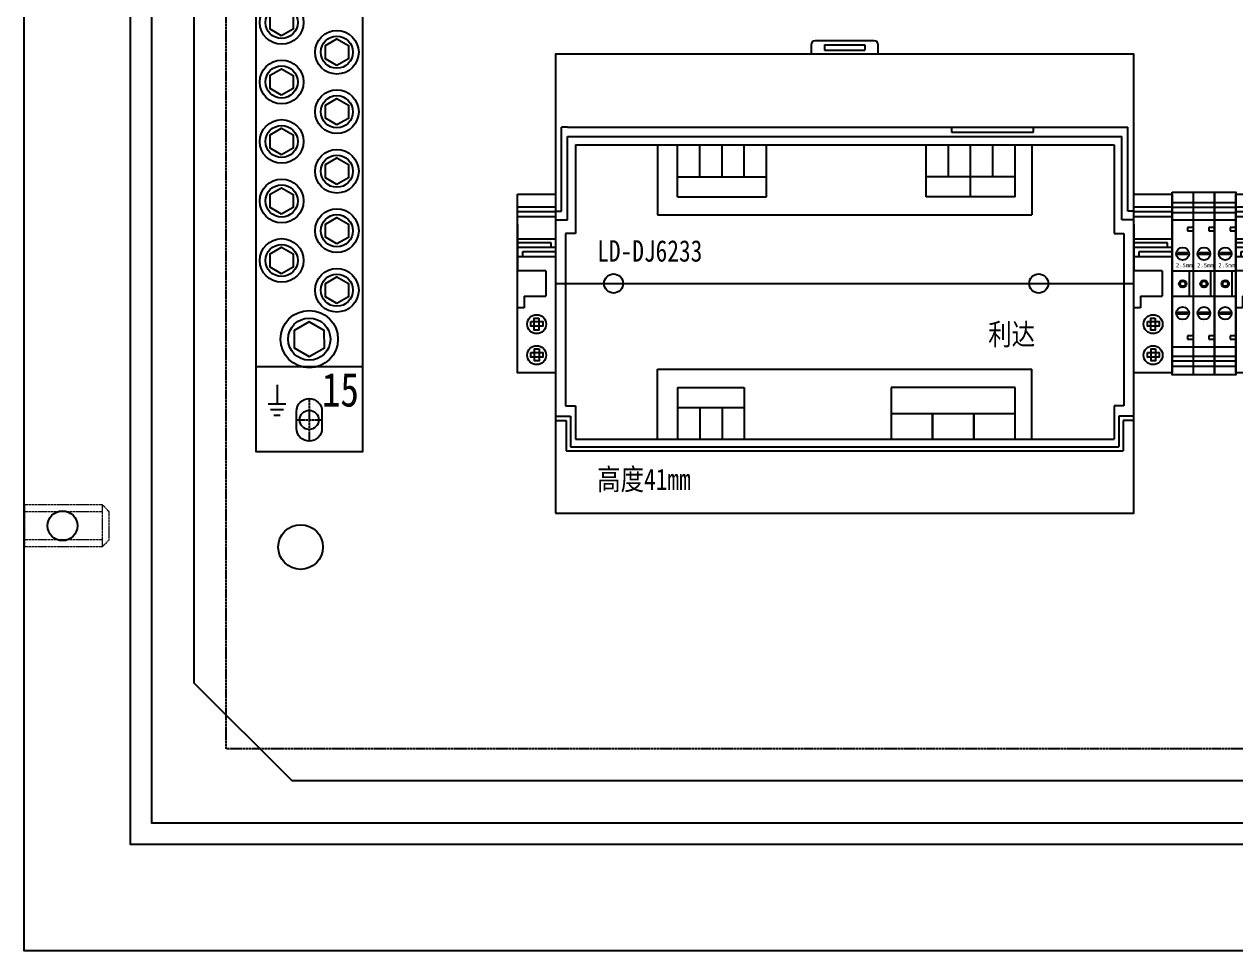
# Model space of a CAD drawing. Extents: x 987482 to 988082, y 80794 to 81594.
# Drawn here: x 987482.1 to 987767.1, y 80794.4 to 81012.4 of the extents above; entities that cross this region are included whole.
import ezdxf

# ---------------------------------------------------------------- set-up
doc = ezdxf.new("R2010")
doc.units = 0
doc.header["$MEASUREMENT"] = 0
doc.linetypes.add('DASH', pattern=[0.35, 0.25, -0.1])
doc.linetypes.add('LYJS-XX', pattern=[0.35, 0.25, -0.1])
doc.layers.add('LY-JS-BJ', color=7, linetype='Continuous')
doc.layers.add('LY-JS-YQJ', color=7, linetype='Continuous')
doc.layers.add('LY-二次控制图', color=7, linetype='Continuous', lineweight=18)
doc.styles.add('-宋体', font='', dxfattribs={"width": 0.8})
doc.styles.get('-宋体').set_extended_font_data('SimSun')

# ---------------------------------------------------------------- blocks, each defined once
blk = doc.blocks.new('A$C7F2E4CF4')
at = {"layer": 'LY-JS-YQJ', "color": 1, "linetype": 'DASH'}
for p, q in [((0, 5), (0, -5)), ((-3, 0), (3, 0))]:
    blk.add_line(p, q, dxfattribs=at)
at = {"layer": 'LY-JS-YQJ', "color": 0, "linetype": 'ByBlock'}
blk.add_lwpolyline([(0, 5), (0, 5, -0.414214), (3, 2), (3, -2, -0.414214), (0, -5), (0, -5, -0.414214), (-3, -2), (-3, 2, -0.414214)], format="xyb", close=True, dxfattribs=at)
blk = doc.blocks.new('15位地排2021')
at = {"layer": 'LY-JS-YQJ', "color": 1, "linetype": 'ByBlock'}
for p, q in [((4.95, 15.76), (4.95, 11.28)), ((2.87, 11.28), (7.03, 11.28)), ((3.41, 9.93), (6.43, 9.93)), ((4.14, 8.58), (5.65, 8.58))]:
    blk.add_line(p, q, dxfattribs=at)
at = {"layer": 'LY-JS-YQJ', "color": 2, "linetype": 'ByBlock'}
blk.add_lwpolyline([(25, 160), (25, 0), (0, 0), (0, 160)], close=True, dxfattribs=at)
for points in [[(0, 140), (25, 140)], [(25, 20), (0, 20)]]:
    blk.add_lwpolyline(points, dxfattribs=at)
at = {"layer": 'LY-JS-YQJ', "color": 3}
for points in [[(12.49, 129.41), (8.94, 131.47), (8.96, 135.57), (12.51, 137.6), (16.06, 135.54), (16.04, 131.44)], [(18.99, 118.88), (16.29, 120.45), (16.3, 123.57), (19.01, 125.12), (21.71, 123.55), (21.7, 120.43)], [(5.99, 111.88), (3.29, 113.45), (3.3, 116.57), (6.01, 118.12), (8.71, 116.55), (8.7, 113.43)], [(18.99, 104.88), (16.29, 106.45), (16.3, 109.57), (19.01, 111.12), (21.71, 109.55), (21.7, 106.43)], [(5.99, 97.88), (3.29, 99.45), (3.3, 102.57), (6.01, 104.12), (8.71, 102.55), (8.7, 99.43)], [(18.99, 90.88), (16.29, 92.45), (16.3, 95.57), (19.01, 97.12), (21.71, 95.55), (21.7, 92.43)], [(5.99, 83.88), (3.29, 85.45), (3.3, 88.57), (6.01, 90.12), (8.71, 88.55), (8.7, 85.43)], [(18.99, 76.88), (16.29, 78.45), (16.3, 81.57), (19.01, 83.12), (21.71, 81.55), (21.7, 78.43)], [(5.99, 69.88), (3.29, 71.45), (3.3, 74.57), (6.01, 76.12), (8.71, 74.55), (8.7, 71.43)], [(18.99, 62.88), (16.29, 64.45), (16.3, 67.57), (19.01, 69.12), (21.71, 67.55), (21.7, 64.43)], [(5.99, 55.88), (3.29, 57.45), (3.3, 60.57), (6.01, 62.12), (8.71, 60.55), (8.7, 57.43)], [(18.99, 48.88), (16.29, 50.45), (16.3, 53.57), (19.01, 55.12), (21.71, 53.55), (21.7, 50.43)], [(5.99, 41.88), (3.29, 43.45), (3.3, 46.57), (6.01, 48.12), (8.71, 46.55), (8.7, 43.43)], [(18.99, 34.88), (16.29, 36.45), (16.3, 39.57), (19.01, 41.12), (21.71, 39.55), (21.7, 36.43)], [(12.49, 30.59), (8.94, 28.53), (8.96, 24.43), (12.51, 22.4), (16.06, 24.46), (16.04, 28.56)]]:
    blk.add_lwpolyline(points, close=True, dxfattribs=at)
for centre, radius in [((12.5, 133.51), 6.76), ((12.5, 133.51), 4.97), ((19, 122), 5.14), ((19, 122), 3.78), ((6, 115), 5.14), ((6, 115), 3.78), ((19, 108), 5.14), ((19, 108), 3.78), ((6, 101), 5.14), ((6, 101), 3.78), ((19, 94), 5.14), ((19, 94), 3.78), ((6, 87), 5.14), ((6, 87), 3.78), ((19, 80), 5.14), ((19, 80), 3.78), ((6, 73), 5.14), ((6, 73), 3.78), ((19, 66), 5.14), ((19, 66), 3.78), ((6, 59), 5.14), ((6, 59), 3.78), ((19, 52), 5.14), ((19, 52), 3.78), ((6, 45), 5.14), ((6, 45), 3.78), ((19, 38), 5.14), ((19, 38), 3.78), ((12.5, 26.49), 6.76), ((12.5, 26.49), 4.97)]:
    blk.add_circle(centre, radius, dxfattribs=at)
at = {"layer": 'LY-JS-YQJ', "color": 0}
for p in [(12.5, 152.5), (12.5, 7.5)]:
    blk.add_blockref('A$C7F2E4CF4', p, dxfattribs=at)
at = {"layer": 'LY-JS-YQJ', "color": 4, "style": '-宋体', "width": 0.8}
blk.add_text('15', height=8, dxfattribs=at).set_placement((15.47, 10.63))
blk = doc.blocks.new('端子堵头')
at = {"layer": 'LY-JS-YQJ'}
for p, q in [((0, 39.03), (9, 39.03)), ((0, 37.96), (9, 37.96)), ((0, 36.73), (9, 36.73)), ((0, 35), (0, 24)), ((9, 35), (9, 24)), ((9, 34.58), (9, 33.47)), ((0, 31.48), (9, 31.48)), ((7.97, 30.59), (0, 30.59)), ((0, 29.53), (9, 29.53)), ((1.25, 27.32), (1.25, 28.56)), ((1.25, 28.56), (9, 28.56)), ((7.97, 29.53), (7.97, 30.59)), ((0, 27.32), (9, 27.32)), ((6.66, 24), (0, 24)), ((6.66, 24), (6.66, 18)), ((1.59, 18), (1.59, 15.27)), ((1.59, 18), (6.66, 18)), ((1.59, 15.27), (0, 15.27))]:
    blk.add_line(p, q, dxfattribs=at)
for points in [[(0, 42), (9, 42), (9, 0), (0, 0)], [(3.2, 12.05), (6.01, 12.05), (6.01, 10.99), (3.2, 10.99)], [(5.06, 12.84), (5.06, 10.03), (3.99, 10.03), (3.99, 12.84)], [(3.2, 4.76), (6.01, 4.76), (6.01, 3.69), (3.2, 3.69)], [(5.13, 5.6), (5.13, 2.79), (4.06, 2.79), (4.06, 5.6)]]:
    blk.add_lwpolyline(points, close=True, dxfattribs=at)
for centre in [(4.54, 11.43), (4.54, 4.14)]:
    blk.add_circle(centre, 2.23, dxfattribs=at)
blk = doc.blocks.new('A$C431C029B')
at = {"layer": 'LY-JS-BJ', "color": 1}
blk.add_lwpolyline([(-237, 360), (237, 360), (260, 337), (260, -337), (237, -360), (-237, -360), (-260, -337), (-260, 337)], close=True, dxfattribs=at)
blk.add_circle((-235, -305), 5.25, dxfattribs=at)
blk = doc.blocks.new('A$C25615923')
at = {"layer": 'LY-JS-BJ', "color": 0, "linetype": 'DASH', "lineweight": 18}
for p, q in [((18.38, 4.92), (0, 4.92)), ((18.38, 3.3), (0, 3.3)), ((18.38, -4.92), (18.38, 4.92)), ((20, 3.3), (18.38, 4.92)), ((20, -3.3), (20, 3.3)), ((18.38, -3.3), (0, -3.3)), ((18.38, -4.92), (0, -4.92)), ((20, -3.3), (18.38, -4.92))]:
    blk.add_line(p, q, dxfattribs=at)
at = {"layer": 'LY-JS-BJ', "color": 7, "linetype": 'DASH'}
blk.add_line((0, 4.92), (0, -4.92), dxfattribs=at)
blk = doc.blocks.new('LD-DJ6233')
for p, q in [((67.99, 57.12), (61.08, 57.12)), ((74.9, 57.12), (67.99, 57.12)), ((60.08, 56.12), (60.08, 53.91)), ((63.27, 56.12), (63.27, 54.91)), ((63.27, 56.12), (72.71, 56.12)), ((63.27, 54.91), (72.71, 54.91)), ((72.71, 56.12), (72.71, 54.91)), ((75.9, 53.91), (75.9, 56.12)), ((1.39, 17.01), (1.39, 36.76)), ((2.81, 36.76), (1.39, 36.76)), ((2.81, 36.76), (134.61, 36.76)), ((2.81, 15), (2.81, 34.58)), ((2.81, 34.58), (133.19, 34.58)), ((93.12, 36.76), (93.12, 35.62)), ((93.12, 35.62), (112.43, 35.62)), ((112.43, 35.62), (112.43, 36.76)), ((133.19, 15), (133.19, 34.58)), ((134.61, 17.01), (134.61, 36.76)), ((4.64, 32.61), (131.36, 32.61)), ((4.64, 32.61), (4.64, 11.79)), ((24, 32.61), (24, 16.15)), ((28.68, 20.4), (28.68, 32.61)), ((33.92, 25.1), (33.92, 32.61)), ((39.15, 25.1), (39.15, 32.61)), ((44.39, 25.1), (44.39, 32.61)), ((49.62, 20.4), (49.62, 32.61)), ((87.16, 20.4), (87.16, 32.61)), ((92.39, 25.1), (92.39, 32.61)), ((97.63, 20.4), (97.63, 32.61)), ((102.86, 25.1), (102.86, 32.61)), ((108.1, 20.4), (108.1, 32.61)), ((112, 32.61), (112, 16.15)), ((131.36, 32.61), (131.36, 11.79)), ((28.68, 25.1), (49.62, 25.1)), ((108.1, 25.1), (87.16, 25.1)), ((28.68, 20.4), (49.62, 20.4)), ((108.1, 20.4), (87.16, 20.4)), ((0, 17.01), (1.39, 17.01)), ((0, 15), (2.81, 15)), ((24, 16.15), (112, 16.15)), ((136, 15), (133.19, 15)), ((136, 17.01), (134.61, 17.01)), ((4.64, 11.79), (2.32, 11.79)), ((2.32, 11.79), (2.32, -28.8)), ((131.36, 11.79), (133.68, 11.79)), ((133.68, 11.79), (133.68, -28.8)), ((24, -20.19), (112, -20.19)), ((24, -36.66), (24, -20.19)), ((112, -36.66), (112, -20.19)), ((28.68, -24.44), (28.68, -36.66)), ((28.68, -24.44), (44.39, -24.44)), ((44.39, -24.44), (44.39, -36.66)), ((78.92, -24.44), (78.92, -36.66)), ((88.65, -24.44), (78.92, -24.44)), ((98.37, -24.44), (88.65, -24.44)), ((108.1, -24.44), (98.37, -24.44)), ((108.1, -36.66), (108.1, -24.44)), ((0, -31.21), (3.49, -31.21)), ((2.32, -28.8), (4.64, -28.8)), ((3.49, -31.21), (3.49, -38.39)), ((4.64, -28.8), (4.64, -36.66)), ((28.68, -29.15), (44.39, -29.15)), ((33.92, -29.15), (33.92, -36.66)), ((39.15, -29.15), (39.15, -36.66)), ((78.92, -30.55), (108.1, -30.55)), ((88.65, -36.66), (88.65, -30.55)), ((88.65, -30.55), (88.65, -36.66)), ((98.37, -36.66), (98.37, -30.55)), ((98.37, -30.55), (98.37, -36.66)), ((133.68, -28.8), (131.36, -28.8)), ((131.36, -28.8), (131.36, -36.66)), ((136, -31.21), (132.51, -31.21)), ((132.51, -31.21), (132.51, -38.39)), ((0, -32.21), (2.49, -32.21)), ((2.49, -32.21), (2.49, -39.39)), ((136, -32.21), (133.51, -32.21)), ((133.51, -32.21), (133.51, -39.39)), ((4.64, -36.66), (131.36, -36.66)), ((2.49, -39.39), (133.51, -39.39)), ((3.49, -38.39), (132.51, -38.39))]:
    blk.add_line(p, q)
at = {"color": 1}
blk.add_line((0, 0), (136, 0), dxfattribs=at)
blk.add_lwpolyline([(0, -54), (136, -54), (136, 54), (0, 54)], close=True)
for centre, start, end in [((61.08, 56.12), 90, 180), ((74.9, 56.12), 0, 90)]:
    blk.add_arc(centre, 1, start, end)
at = {"color": 3, "lineweight": -3, "style": '-宋体', "width": 0.8}
for s, p in [('LD-DJ6233', (9.78, 5.15)), ('利达', (101.77, -14.47)), ('高度41mm', (9.78, -48.59))]:
    blk.add_text(s, height=5.049, dxfattribs=at).set_placement(p)

msp = doc.modelspace()

# ---------------------------------------------------------------- linework, layer by layer
at = {"color": 6}
for centre in [(987620.75, 80951.39), (987720.75, 80951.39), (987549.15, 80919.31)]:
    msp.add_circle(centre, 2.25, dxfattribs=at)
at = {"layer": 'LY-JS-BJ', "color": 0, "lineweight": -3, "ltscale": 2}
for points in [[(987482.11, 81594.39), (988082.11, 81594.39), (988082.11, 80794.39), (987482.11, 80794.39)], [(987507.11, 81569.39), (988057.11, 81569.39), (988057.11, 80819.39), (987507.11, 80819.39)], [(987512.11, 81564.39), (988052.11, 81564.39), (988052.11, 80824.39), (987512.11, 80824.39)]]:
    msp.add_lwpolyline(points, close=True, dxfattribs=at)
at = {"layer": 'LY-JS-BJ', "color": 4, "linetype": 'LYJS-XX', "lineweight": -3}
msp.add_lwpolyline([(987529.61, 81546.89), (988034.61, 81546.89), (988034.61, 80841.89), (987529.61, 80841.89)], close=True, dxfattribs=at)
at = {"layer": 'LY-JS-BJ', "color": 0, "lineweight": -3}
msp.add_circle((987491.11, 80894.39), 3.5, dxfattribs=at)
at = {"layer": 'LY-JS-YQJ'}
for p, q in [((987752.11, 80972.89), (987762.11, 80972.89)), ((987752.11, 80970.43), (987762.11, 80970.43)), ((987752.11, 80969.36), (987762.11, 80969.36)), ((987752.11, 80968.12), (987762.11, 80968.12)), ((987755.77, 80964.6), (987755.77, 80963.82)), ((987757.11, 80964.6), (987755.77, 80964.6)), ((987755.77, 80963.82), (987757.11, 80963.82)), ((987760.77, 80964.6), (987760.77, 80963.82)), ((987762.11, 80964.6), (987760.77, 80964.6)), ((987760.77, 80963.82), (987762.11, 80963.82)), ((987752.11, 80954.39), (987762.11, 80954.39)), ((987756.17, 80954.39), (987756.17, 80948.39)), ((987761.17, 80954.39), (987761.17, 80948.39)), ((987752.11, 80948.39), (987762.11, 80948.39)), ((987755.77, 80939.06), (987755.77, 80938.28)), ((987757.11, 80939.06), (987755.77, 80939.06)), ((987755.77, 80938.28), (987757.11, 80938.28)), ((987760.77, 80939.06), (987760.77, 80938.28)), ((987762.11, 80939.06), (987760.77, 80939.06)), ((987760.77, 80938.28), (987762.11, 80938.28)), ((987762.11, 80936.39), (987752.11, 80936.39)), ((987752.11, 80934.28), (987762.11, 80934.28)), ((987752.11, 80933.21), (987762.11, 80933.21)), ((987752.11, 80931.97), (987762.11, 80931.97))]:
    msp.add_line(p, q, dxfattribs=at)
at = {"layer": 'LY-JS-YQJ', "color": 30, "true_color": 0xf8991e}
for p, q in [((987762.11, 80970.43), (987767.11, 80970.43)), ((987762.11, 80969.36), (987767.11, 80969.36)), ((987762.11, 80968.12), (987767.11, 80968.12)), ((987765.77, 80964.6), (987765.77, 80963.82)), ((987767.11, 80964.6), (987765.77, 80964.6)), ((987765.77, 80963.82), (987767.11, 80963.82)), ((987762.11, 80954.39), (987767.11, 80954.39)), ((987766.17, 80954.39), (987766.17, 80948.39)), ((987762.11, 80948.39), (987767.11, 80948.39)), ((987765.77, 80939.06), (987765.77, 80938.28)), ((987767.11, 80939.06), (987765.77, 80939.06)), ((987765.77, 80938.28), (987767.11, 80938.28)), ((987762.11, 80934.28), (987767.11, 80934.28)), ((987762.11, 80933.21), (987767.11, 80933.21)), ((987762.11, 80931.97), (987767.11, 80931.97))]:
    msp.add_line(p, q, dxfattribs=at)
at = {"layer": 'LY-JS-YQJ'}
for points in [[(987762.11, 80929.89), (987752.11, 80929.89), (987752.11, 80972.89)], [(987757.11, 80972.89), (987757.11, 80929.89)], [(987762.11, 80972.89), (987762.11, 80929.89)], [(987752.11, 80966.39), (987762.11, 80966.39)]]:
    msp.add_lwpolyline(points, dxfattribs=at)
at = {"layer": 'LY-JS-YQJ', "color": 30, "true_color": 0xf8991e}
for points in [[(987762.11, 80972.89), (987767.11, 80972.89), (987767.11, 80929.89), (987762.11, 80929.89)], [(987763.57, 80958.7), (987765.63, 80958.7), (987765.63, 80958.18), (987763.57, 80958.18)], [(987763.57, 80944.68), (987765.63, 80944.68), (987765.63, 80944.17), (987763.57, 80944.17)]]:
    msp.add_lwpolyline(points, close=True, dxfattribs=at)
for points in [[(987762.11, 80966.39), (987767.11, 80966.39)], [(987767.11, 80936.39), (987762.11, 80936.39)]]:
    msp.add_lwpolyline(points, dxfattribs=at)
at = {"layer": 'LY-JS-YQJ'}
for points in [[(987753.57, 80958.7), (987755.63, 80958.7), (987755.63, 80958.18), (987753.57, 80958.18)], [(987758.57, 80958.7), (987760.63, 80958.7), (987760.63, 80958.18), (987758.57, 80958.18)], [(987753.57, 80944.68), (987755.63, 80944.68), (987755.63, 80944.17), (987753.57, 80944.17)], [(987758.57, 80944.68), (987760.63, 80944.68), (987760.63, 80944.17), (987758.57, 80944.17)]]:
    msp.add_lwpolyline(points, close=True, dxfattribs=at)
for centre, radius in [((987754.61, 80958.39), 1.5), ((987759.61, 80958.39), 1.5), ((987754.63, 80951.32), 0.879), ((987754.63, 80951.32), 0.59), ((987759.63, 80951.32), 0.879), ((987759.63, 80951.32), 0.59), ((987754.61, 80944.39), 1.5), ((987759.61, 80944.39), 1.5)]:
    msp.add_circle(centre, radius, dxfattribs=at)
at = {"layer": 'LY-JS-YQJ', "color": 30, "true_color": 0xf8991e}
for centre, radius in [((987764.61, 80958.39), 1.5), ((987764.63, 80951.32), 0.879), ((987764.63, 80951.32), 0.59), ((987764.61, 80944.39), 1.5)]:
    msp.add_circle(centre, radius, dxfattribs=at)

# ---------------------------------------------------------------- block references
msp.add_blockref('15位地排2021', (987536.65, 80911.81))
at = {"color": 2}
msp.add_blockref('LD-DJ6233', (987607.11, 80951.39), dxfattribs=at)
at = {"layer": 'LY-JS-BJ', "color": 0, "lineweight": -3}
for name, p in [('A$C431C029B', (987782.11, 81194.39)), ('A$C25615923', (987482.11, 80894.39))]:
    msp.add_blockref(name, p, dxfattribs=at)
at = {"layer": 'LY-JS-YQJ', "lineweight": -3}
for p in [(987743.11, 80930.39), (987767.11, 80930.39)]:
    msp.add_blockref('端子堵头', p, dxfattribs=at)
at = {"layer": 'LY-二次控制图', "lineweight": -3}
msp.add_blockref('端子堵头', (987598.11, 80930.39), dxfattribs=at)

# ---------------------------------------------------------------- texts
at = {"layer": 'LY-JS-YQJ', "char_height": 1, "width": 2.5692, "attachment_point": 1}
for insert in [(987753.02, 80956.2), (987758.02, 80956.2)]:
    msp.add_mtext('2.5mm', dxfattribs=dict(at, insert=insert))
at = {"layer": 'LY-JS-YQJ', "color": 30, "true_color": 0xf8991e, "insert": (987763.02, 80956.2), "char_height": 1, "width": 2.5692, "attachment_point": 1}
msp.add_mtext('2.5mm', dxfattribs=at)

doc.saveas('drawing.dxf')
